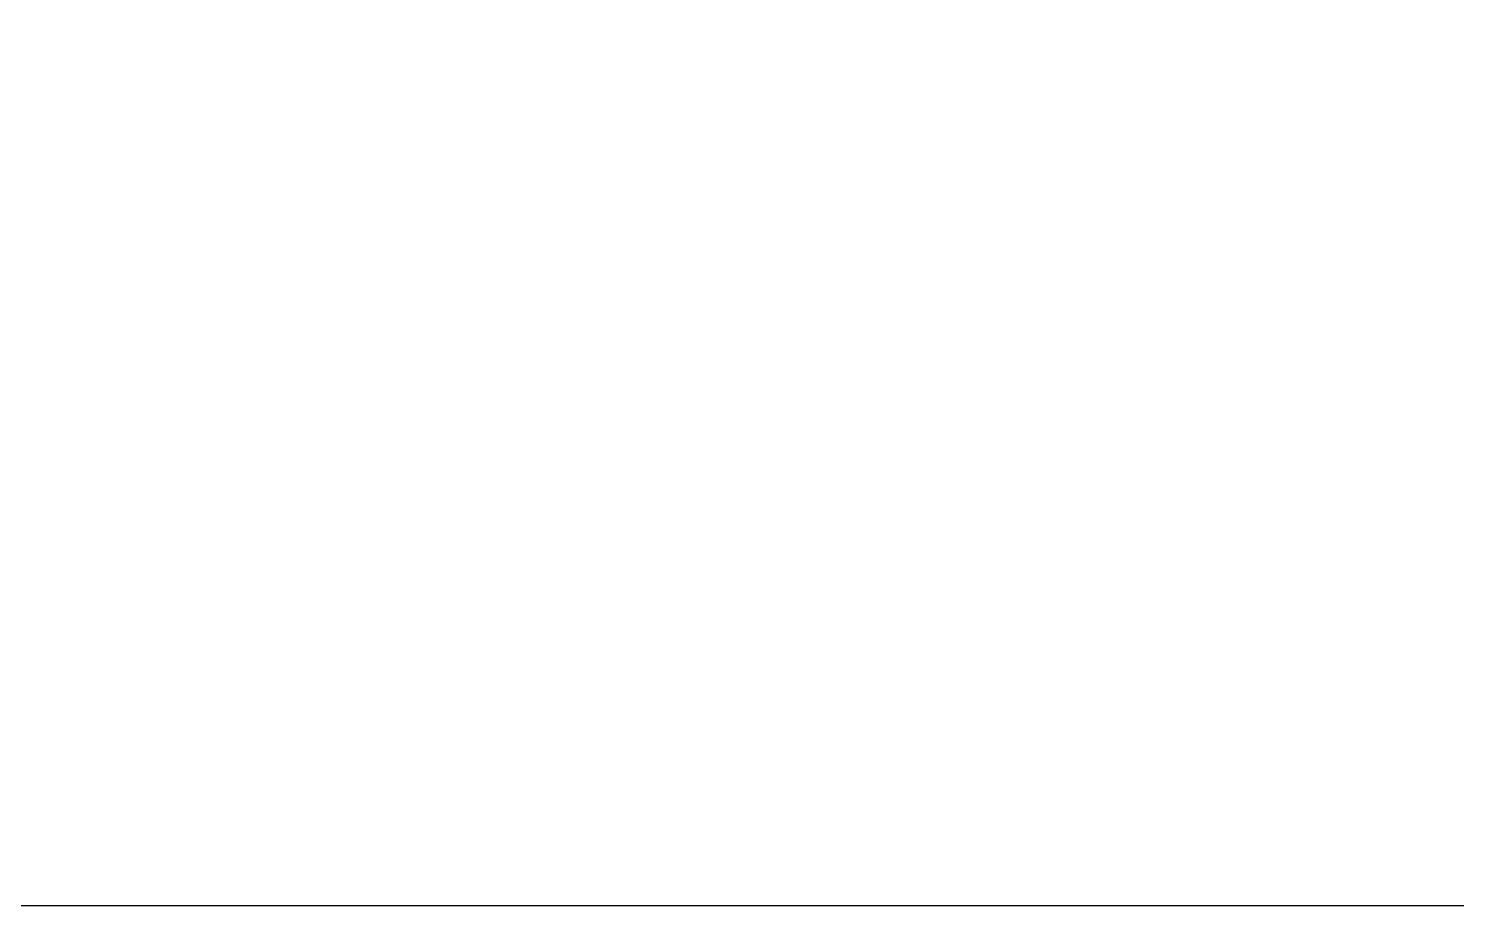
# Model space of a CAD drawing. Extents: x -8100 to 9725, y -5500 to 5149.
# Drawn here: x -4317 to -1292, y -2620 to -762 of the extents above; entities that cross this region are included whole.
import ezdxf
from ezdxf.xclip import XClip

# ---------------------------------------------------------------- set-up
doc = ezdxf.new("R2010")
doc.units = 0
doc.header["$LTSCALE"] = 50
doc.header["$XCLIPFRAME"] = 0
doc.linetypes.add('XFa-20-FF1Stair$0$RDR1xFa-20$0$HIDDEN', pattern=[0.3, 0.2, -0.1])
for name, color, linetype in [('XFa-20-FF1Stair$0$RDR1xFa-20$0$HID-BEAM', 5, 'XFa-20-FF1Stair$0$RDR1xFa-20$0$HIDDEN'), ('XFa-20-FF1Stair$0$XFa-20$0$XFa-20$0$8', 8, 'Continuous'), ('XFa-20-FF1Stair$0$XFa-20$0$XFa-20$0$CURTAIN-WALL-AL', 6, 'Continuous'), ('XREF', 7, 'Continuous')]:
    doc.layers.add(name, color=color, linetype=linetype)

# ---------------------------------------------------------------- blocks, each defined once
blk = doc.blocks.new('XFa-20-FF1Stair')
at = {"layer": 'XFa-20-FF1Stair$0$RDR1xFa-20$0$HID-BEAM'}
for p, q in [((5717.5, -482.5), (10165, -482.5)), ((5717.5, -497.5), (10165, -497.5)), ((5202.5, -690), (10165, -690)), ((5237.5, -675), (10165, -675))]:
    blk.add_line(p, q, dxfattribs=at)
at = {"layer": 'XFa-20-FF1Stair$0$XFa-20$0$XFa-20$0$8'}
blk.add_line((5220, -540), (10020, -540), dxfattribs=at)
at = {"layer": 'XFa-20-FF1Stair$0$XFa-20$0$XFa-20$0$CURTAIN-WALL-AL'}
for p, q in [((5220, -360), (10020, -360)), ((5220, -390), (10020, -390)), ((5220, -710), (10020, -710)), ((5100, -820), (10140, -820))]:
    blk.add_line(p, q, dxfattribs=at)

msp = doc.modelspace()

# ---------------------------------------------------------------- linework, layer by layer
msp.add_lwpolyline([(-8100, -2620), (0, -2620), (0, 2620), (-8100, 2620)], close=True)

# ---------------------------------------------------------------- block references
at = {"layer": 'XREF'}
ref = msp.add_blockref('XFa-20-FF1Stair', (-11500, -670), dxfattribs=at)
XClip(ref).set_block_clipping_path([(3400, -1950), (6900, 170)])

doc.saveas('drawing.dxf')
